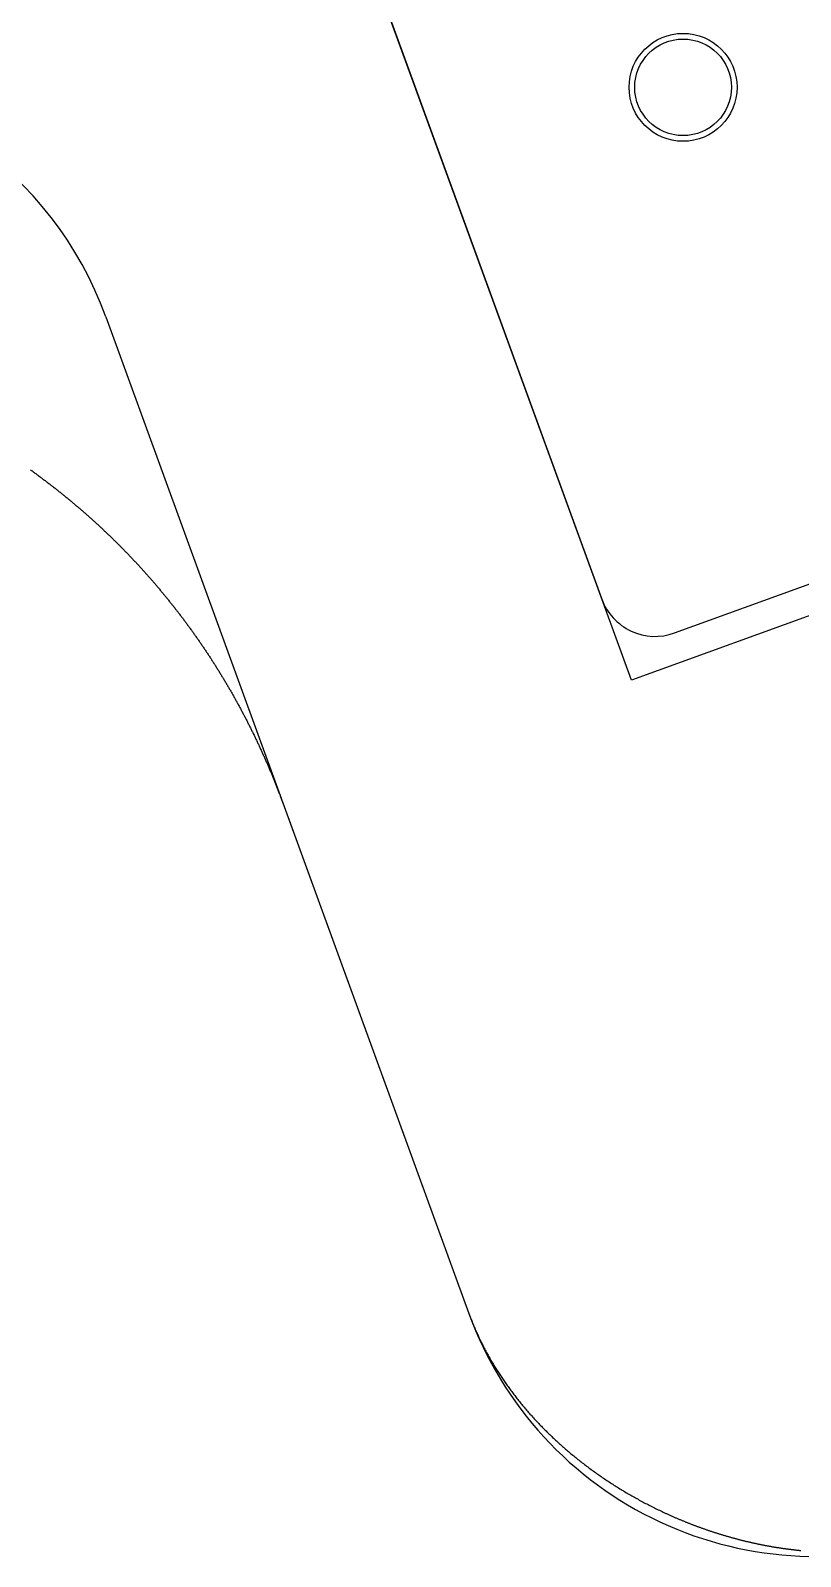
# Model space of a CAD drawing. Extents: x -14 to 315, y -179 to 16.
# Drawn here: x 145.85 to 159.4, y -120.1 to -93.24 of the extents above; entities that cross this region are included whole.
import ezdxf

# ---------------------------------------------------------------- set-up
doc = ezdxf.new("R2010")
doc.units = 0
doc.layers.add('BLACK', color=7, linetype='CONTINUOUS')

msp = doc.modelspace()

# ---------------------------------------------------------------- linework, layer by layer
at = {"layer": 'BLACK', "linetype": 'CONTINUOUS'}
for p, q in [((157.182952, -103.842835), (207.413788, -85.560263)), ((149.681997, -86.157979), (155.901255, -103.245208)), ((156.422111, -104.676271), (149.923729, -86.822111)), ((147.175755, -98.276868), (153.563334, -115.826557)), ((174.276271, -98.177889), (156.422111, -104.676271)), ((145.84997, -100.972113), (145.862902, -100.981404)), ((145.862902, -100.981404), (145.875817, -100.990708)), ((145.875817, -100.990708), (145.888722, -101.00003)), ((145.888722, -101.00003), (145.901609, -101.009363)), ((145.901609, -101.009363), (145.914486, -101.018714)), ((145.914486, -101.018714), (145.927346, -101.028077)), ((145.927346, -101.028077), (145.940196, -101.037458)), ((145.940196, -101.037458), (145.953028, -101.04685)), ((145.953028, -101.04685), (145.96585, -101.05626)), ((145.96585, -101.05626), (145.978655, -101.065682)), ((145.978655, -101.065682), (145.991449, -101.075121)), ((145.991449, -101.075121), (146.004227, -101.084572)), ((146.004227, -101.084572), (146.016993, -101.09404)), ((146.016993, -101.09404), (146.029743, -101.103521)), ((146.029743, -101.103521), (146.042482, -101.113019)), ((146.042482, -101.113019), (146.055203, -101.122529)), ((146.055203, -101.122529), (146.067915, -101.132055)), ((146.067915, -101.132055), (146.080609, -101.141594)), ((146.080609, -101.141594), (146.093292, -101.15115)), ((146.093292, -101.15115), (146.105958, -101.160719)), ((146.105958, -101.160719), (146.118614, -101.170304)), ((146.118614, -101.170304), (146.131252, -101.179901)), ((146.131252, -101.179901), (146.14388, -101.189515)), ((146.14388, -101.189515), (146.15649, -101.199142)), ((146.15649, -101.199142), (146.16909, -101.208785)), ((146.16909, -101.208785), (146.181673, -101.21844)), ((146.181673, -101.21844), (146.194244, -101.228112)), ((146.194244, -101.228112), (146.206799, -101.237797)), ((146.206799, -101.237797), (146.219343, -101.247498)), ((146.219343, -101.247498), (146.23187, -101.257211)), ((146.23187, -101.257211), (146.244385, -101.266941)), ((146.244385, -101.266941), (146.256884, -101.276683)), ((146.256884, -101.276683), (146.269371, -101.286442)), ((146.269371, -101.286442), (146.281842, -101.296213)), ((146.281842, -101.296213), (146.294301, -101.306001)), ((146.294301, -101.306001), (146.306744, -101.315801)), ((146.306744, -101.315801), (146.319175, -101.325617)), ((146.319175, -101.325617), (146.331589, -101.335446)), ((146.331589, -101.335446), (146.343992, -101.345291)), ((146.343992, -101.345291), (146.356379, -101.355149)), ((146.356379, -101.355149), (146.368753, -101.365022)), ((146.368753, -101.365022), (146.381111, -101.374908)), ((146.381111, -101.374908), (146.393458, -101.384811)), ((146.393458, -101.384811), (146.405787, -101.394725)), ((146.405787, -101.394725), (146.418106, -101.404657)), ((146.418106, -101.404657), (146.430407, -101.4146)), ((146.430407, -101.4146), (146.442697, -101.424559)), ((146.442697, -101.424559), (146.45497, -101.434531)), ((146.45497, -101.434531), (146.467231, -101.444519)), ((146.467231, -101.444519), (146.479476, -101.454519)), ((146.479476, -101.454519), (146.491709, -101.464536)), ((146.491709, -101.464536), (146.503925, -101.474565)), ((146.503925, -101.474565), (146.51613, -101.48461)), ((146.51613, -101.48461), (146.528317, -101.494667)), ((146.528317, -101.494667), (146.540493, -101.50474)), ((146.540493, -101.50474), (146.552653, -101.514825)), ((146.552653, -101.514825), (146.5648, -101.524927)), ((146.5648, -101.524927), (146.576931, -101.535041)), ((146.576931, -101.535041), (146.58905, -101.545171)), ((146.58905, -101.545171), (146.601152, -101.555313)), ((146.601152, -101.555313), (146.613243, -101.565471)), ((146.613243, -101.565471), (146.625316, -101.575641)), ((146.625316, -101.575641), (146.637378, -101.585828)), ((146.637378, -101.585828), (146.649423, -101.596026)), ((146.649423, -101.596026), (146.661456, -101.606241)), ((146.661456, -101.606241), (146.673472, -101.616468)), ((146.673472, -101.616468), (146.685477, -101.626711)), ((146.685477, -101.626711), (146.697464, -101.636965)), ((146.697464, -101.636965), (146.70944, -101.647236)), ((146.70944, -101.647236), (146.721398, -101.657519)), ((146.721398, -101.657519), (146.733346, -101.667818)), ((146.733346, -101.667818), (146.745275, -101.678129)), ((146.745275, -101.678129), (146.757194, -101.688456)), ((146.757194, -101.688456), (146.769095, -101.698794)), ((146.769095, -101.698794), (146.780984, -101.709149)), ((146.780984, -101.709149), (146.792856, -101.719516)), ((146.792856, -101.719516), (146.804717, -101.729899)), ((146.804717, -101.729899), (146.81656, -101.740294)), ((146.81656, -101.740294), (146.828392, -101.750705)), ((146.828392, -101.750705), (146.840207, -101.761127)), ((146.840207, -101.761127), (146.852009, -101.771566)), ((146.852009, -101.771566), (146.863795, -101.782016)), ((146.863795, -101.782016), (146.875569, -101.792482)), ((146.875569, -101.792482), (146.887325, -101.80296)), ((146.887325, -101.80296), (146.89907, -101.813455)), ((146.89907, -101.813455), (146.910798, -101.823961)), ((146.910798, -101.823961), (146.922514, -101.834483)), ((146.922514, -101.834483), (146.934212, -101.845016)), ((146.934212, -101.845016), (146.945899, -101.855566)), ((146.945899, -101.855566), (146.957568, -101.866127)), ((146.957568, -101.866127), (146.969226, -101.876705)), ((146.969226, -101.876705), (146.980867, -101.887293)), ((146.980867, -101.887293), (146.992495, -101.897899)), ((146.992495, -101.897899), (147.004106, -101.908515)), ((147.004106, -101.908515), (147.015706, -101.919148)), ((147.015706, -101.919148), (147.027288, -101.929792)), ((147.027288, -101.929792), (147.038858, -101.940452)), ((147.038858, -101.940452), (147.050411, -101.951123)), ((147.050411, -101.951123), (147.061952, -101.961811)), ((147.061952, -101.961811), (147.073476, -101.97251)), ((147.073476, -101.97251), (147.084988, -101.983225)), ((147.084988, -101.983225), (147.096483, -101.993952)), ((147.096483, -101.993952), (147.107965, -102.004694)), ((147.107965, -102.004694), (147.11943, -102.015448)), ((147.11943, -102.015448), (147.130884, -102.026218)), ((147.130884, -102.026218), (147.14232, -102.036999)), ((147.14232, -102.036999), (147.153744, -102.047797)), ((147.153744, -102.047797), (147.16515, -102.058605)), ((147.16515, -102.058605), (147.176545, -102.06943)), ((147.176545, -102.06943), (147.187922, -102.080266)), ((147.187922, -102.080266), (147.199288, -102.091118)), ((147.199288, -102.091118), (147.210635, -102.101981)), ((147.210635, -102.101981), (147.221971, -102.112861)), ((147.221971, -102.112861), (147.23329, -102.123751)), ((147.23329, -102.123751), (147.244596, -102.134657)), ((147.244596, -102.134657), (147.255885, -102.145575)), ((147.255885, -102.145575), (147.267162, -102.156509)), ((147.267162, -102.156509), (147.278422, -102.167454)), ((147.278422, -102.167454), (147.289669, -102.178414)), ((147.289669, -102.178414), (147.3009, -102.189386)), ((147.3009, -102.189386), (147.312118, -102.200374)), ((147.312118, -102.200374), (147.323318, -102.211373)), ((147.323318, -102.211373), (147.334507, -102.222388)), ((147.334507, -102.222388), (147.345678, -102.233415)), ((147.345678, -102.233415), (147.356837, -102.244457)), ((147.356837, -102.244457), (147.367978, -102.25551)), ((147.367978, -102.25551), (147.379107, -102.266579)), ((147.379107, -102.266579), (147.390219, -102.277659)), ((147.390219, -102.277659), (147.401319, -102.288755)), ((147.401319, -102.288755), (147.412401, -102.299862)), ((147.412401, -102.299862), (147.423471, -102.310985)), ((147.423471, -102.310985), (147.434524, -102.322119)), ((147.434524, -102.322119), (147.445564, -102.333269)), ((147.445564, -102.333269), (147.456587, -102.34443)), ((147.456587, -102.34443), (147.467598, -102.355607)), ((147.467598, -102.355607), (147.478591, -102.366795)), ((147.478591, -102.366795), (147.489572, -102.377999)), ((147.489572, -102.377999), (147.500536, -102.389213)), ((147.500536, -102.389213), (147.511487, -102.400444)), ((147.511487, -102.400444), (147.522421, -102.411685)), ((147.522421, -102.411685), (147.533342, -102.422943)), ((147.533342, -102.422943), (147.544246, -102.434211)), ((147.544246, -102.434211), (147.555138, -102.445495)), ((147.555138, -102.445495), (147.566012, -102.45679)), ((147.566012, -102.45679), (147.576874, -102.468101)), ((147.576874, -102.468101), (147.587718, -102.479422)), ((147.587718, -102.479422), (147.59855, -102.49076)), ((147.59855, -102.49076), (147.609364, -102.502108)), ((147.609364, -102.502108), (147.620167, -102.513472)), ((147.620167, -102.513472), (147.630951, -102.524847)), ((147.630951, -102.524847), (147.641723, -102.536238)), ((147.641723, -102.536238), (147.652478, -102.54764)), ((147.652478, -102.54764), (147.66322, -102.559057)), ((147.66322, -102.559057), (147.673945, -102.570486)), ((147.673945, -102.570486), (147.684657, -102.58193)), ((147.684657, -102.58193), (147.695352, -102.593384)), ((147.695352, -102.593384), (147.706035, -102.604855)), ((147.706035, -102.604855), (147.7167, -102.616336)), ((147.7167, -102.616336), (147.727352, -102.627833)), ((147.727352, -102.627833), (147.737987, -102.639341)), ((147.737987, -102.639341), (147.748609, -102.650865)), ((147.748609, -102.650865), (147.759214, -102.662399)), ((147.759214, -102.662399), (147.769806, -102.673949)), ((147.769806, -102.673949), (147.780381, -102.685509)), ((147.780381, -102.685509), (147.790943, -102.697086)), ((147.790943, -102.697086), (147.801488, -102.708673)), ((147.801488, -102.708673), (147.81202, -102.720276)), ((147.81202, -102.720276), (147.822535, -102.731889)), ((147.822535, -102.731889), (147.833037, -102.743519)), ((147.833037, -102.743519), (147.843522, -102.755158)), ((147.843522, -102.755158), (147.853993, -102.766814)), ((147.853993, -102.766814), (147.864448, -102.77848)), ((147.864448, -102.77848), (147.87489, -102.790162)), ((147.87489, -102.790162), (147.885314, -102.801855)), ((147.885314, -102.801855), (147.895725, -102.813563)), ((147.895725, -102.813563), (147.90612, -102.825281)), ((147.90612, -102.825281), (147.916501, -102.837016)), ((147.916501, -102.837016), (147.926865, -102.848761)), ((147.926865, -102.848761), (147.937216, -102.860522)), ((147.937216, -102.860522), (147.94755, -102.872293)), ((147.94755, -102.872293), (147.95787, -102.88408)), ((147.95787, -102.88408), (147.968174, -102.895877)), ((147.968174, -102.895877), (147.978464, -102.90769)), ((147.978464, -102.90769), (147.988738, -102.919514)), ((147.988738, -102.919514), (147.998998, -102.931353)), ((147.998998, -102.931353), (148.009241, -102.943203)), ((148.009241, -102.943203), (148.019471, -102.955068)), ((148.019471, -102.955068), (148.029683, -102.966944)), ((148.029683, -102.966944), (148.039883, -102.978835)), ((148.039883, -102.978835), (148.050065, -102.990737)), ((148.050065, -102.990737), (148.060235, -103.002655)), ((148.060235, -103.002655), (148.070386, -103.014583)), ((148.070386, -103.014583), (148.080525, -103.026526)), ((148.080525, -103.026526), (148.090647, -103.03848)), ((148.090647, -103.03848), (148.100755, -103.05045)), ((148.100755, -103.05045), (148.110846, -103.06243)), ((148.110846, -103.06243), (148.120924, -103.074426)), ((148.120924, -103.074426), (148.130985, -103.086432)), ((148.130985, -103.086432), (148.141033, -103.098453)), ((148.141033, -103.098453), (148.151063, -103.110485)), ((148.151063, -103.110485), (148.16108, -103.122533)), ((148.16108, -103.122533), (148.17108, -103.134591)), ((148.17108, -103.134591), (148.181067, -103.146664)), ((148.181067, -103.146664), (148.191036, -103.158748)), ((148.191036, -103.158748), (148.200992, -103.170848)), ((148.200992, -103.170848), (148.210931, -103.182957)), ((148.210931, -103.182957), (148.220856, -103.195083)), ((148.220856, -103.195083), (148.230765, -103.207218)), ((148.230765, -103.207218), (148.24066, -103.219369)), ((148.24066, -103.219369), (148.250538, -103.231531)), ((148.250538, -103.231531), (148.260402, -103.243708)), ((148.260402, -103.243708), (148.270249, -103.255895)), ((148.270249, -103.255895), (148.280083, -103.268098)), ((148.280083, -103.268098), (148.2899, -103.280311)), ((148.2899, -103.280311), (148.299703, -103.29254)), ((148.299703, -103.29254), (148.309489, -103.304779)), ((148.309489, -103.304779), (148.319261, -103.317033)), ((148.319261, -103.317033), (148.329017, -103.329298)), ((148.329017, -103.329298), (148.338759, -103.341578)), ((148.338759, -103.341578), (148.348483, -103.353868)), ((148.348483, -103.353868), (148.358195, -103.366174)), ((148.358195, -103.366174), (148.367889, -103.37849)), ((148.367889, -103.37849), (148.377569, -103.390822)), ((148.377569, -103.390822), (148.387233, -103.403164)), ((148.387233, -103.403164), (148.396883, -103.415521)), ((148.396883, -103.415521), (148.406515, -103.427889)), ((148.406515, -103.427889), (148.416134, -103.440271)), ((148.416134, -103.440271), (148.425736, -103.452665)), ((148.425736, -103.452665), (148.435325, -103.465073)), ((148.435325, -103.465073), (148.444896, -103.477492)), ((148.444896, -103.477492), (148.454453, -103.489926)), ((148.454453, -103.489926), (148.463994, -103.502371)), ((148.463994, -103.502371), (148.473521, -103.51483)), ((148.473521, -103.51483), (148.48303, -103.527301)), ((148.48303, -103.527301), (148.492526, -103.539786)), ((148.492526, -103.539786), (148.502005, -103.552282)), ((148.502005, -103.552282), (148.51147, -103.564793)), ((148.51147, -103.564793), (148.520918, -103.577314)), ((148.520918, -103.577314), (148.530352, -103.58985)), ((148.530352, -103.58985), (148.539769, -103.602397)), ((148.539769, -103.602397), (148.549173, -103.614959)), ((148.549173, -103.614959), (148.558559, -103.627531)), ((148.558559, -103.627531), (148.567932, -103.640119)), ((148.567932, -103.640119), (148.577287, -103.652717)), ((148.577287, -103.652717), (148.586628, -103.66533)), ((148.586628, -103.66533), (148.595953, -103.677953)), ((148.595953, -103.677953), (148.605263, -103.690591)), ((148.605263, -103.690591), (148.614557, -103.70324)), ((148.614557, -103.70324), (148.623837, -103.715904)), ((148.623837, -103.715904), (148.633099, -103.728578)), ((148.633099, -103.728578), (148.642348, -103.741268)), ((148.642348, -103.741268), (148.651579, -103.753967)), ((148.651579, -103.753967), (148.660797, -103.766682)), ((148.660797, -103.766682), (148.669998, -103.779407)), ((148.669998, -103.779407), (148.679184, -103.792147)), ((148.679184, -103.792147), (148.688354, -103.804898)), ((148.688354, -103.804898), (148.69751, -103.817663)), ((148.69751, -103.817663), (148.706648, -103.830439)), ((148.706648, -103.830439), (148.715773, -103.84323)), ((148.715773, -103.84323), (148.72488, -103.856031)), ((148.72488, -103.856031), (148.733974, -103.868848)), ((148.733974, -103.868848), (148.74305, -103.881674)), ((148.74305, -103.881674), (148.752113, -103.894516)), ((148.752113, -103.894516), (148.761158, -103.907368)), ((148.761158, -103.907368), (148.770189, -103.920235)), ((148.770189, -103.920235), (148.779203, -103.933112)), ((148.779203, -103.933112), (148.788204, -103.946004)), ((148.788204, -103.946004), (148.797187, -103.958907)), ((148.797187, -103.958907), (148.806156, -103.971824)), ((148.806156, -103.971824), (148.815108, -103.984752)), ((148.815108, -103.984752), (148.824045, -103.997695)), ((148.824045, -103.997695), (148.832966, -104.010648)), ((148.832966, -104.010648), (148.841873, -104.023616)), ((148.841873, -104.023616), (148.850762, -104.036595)), ((148.850762, -104.036595), (148.859638, -104.049588)), ((148.859638, -104.049588), (148.868496, -104.062592)), ((148.868496, -104.062592), (148.87734, -104.07561)), ((148.87734, -104.07561), (148.886167, -104.088639)), ((148.886167, -104.088639), (148.894981, -104.101683)), ((148.894981, -104.101683), (148.903776, -104.114737)), ((148.903776, -104.114737), (148.912558, -104.127806)), ((148.912558, -104.127806), (148.921323, -104.140885)), ((148.921323, -104.140885), (148.930073, -104.15398)), ((148.930073, -104.15398), (148.938806, -104.167084)), ((148.938806, -104.167084), (148.947526, -104.180203)), ((148.947526, -104.180203), (148.956227, -104.193333)), ((148.956227, -104.193333), (148.964915, -104.206478)), ((148.964915, -104.206478), (148.973586, -104.219632)), ((148.973586, -104.219632), (148.982242, -104.232802)), ((148.982242, -104.232802), (148.990882, -104.245982)), ((148.990882, -104.245982), (148.999507, -104.259177)), ((148.999507, -104.259177), (149.008115, -104.272382)), ((149.008115, -104.272382), (149.016708, -104.285602)), ((149.016708, -104.285602), (149.025285, -104.298832)), ((149.025285, -104.298832), (149.033847, -104.312077)), ((149.033847, -104.312077), (149.042392, -104.325333)), ((149.042392, -104.325333), (149.050923, -104.338603)), ((149.050923, -104.338603), (149.059437, -104.351883)), ((149.059437, -104.351883), (149.067936, -104.365179)), ((149.067936, -104.365179), (149.076419, -104.378484)), ((149.076419, -104.378484), (149.084887, -104.391805)), ((149.084887, -104.391805), (149.093337, -104.405135)), ((149.093337, -104.405135), (149.101774, -104.418481)), ((149.101774, -104.418481), (149.110193, -104.431837)), ((149.110193, -104.431837), (149.118598, -104.445207)), ((149.118598, -104.445207), (149.126986, -104.458588)), ((149.126986, -104.458588), (149.135359, -104.471983)), ((149.135359, -104.471983), (149.143716, -104.485389)), ((149.143716, -104.485389), (149.152058, -104.49881)), ((149.152058, -104.49881), (149.160382, -104.512241)), ((149.160382, -104.512241), (149.168693, -104.525686)), ((149.168693, -104.525686), (149.176986, -104.539142)), ((149.176986, -104.539142), (149.185265, -104.552613)), ((149.185265, -104.552613), (149.193526, -104.566094)), ((149.193526, -104.566094), (149.201773, -104.57959)), ((149.201773, -104.57959), (149.210003, -104.593096)), ((149.210003, -104.593096), (149.218219, -104.606616)), ((149.218219, -104.606616), (149.226417, -104.620147)), ((149.226417, -104.620147), (149.234601, -104.633693)), ((149.234601, -104.633693), (149.242768, -104.647249)), ((149.242768, -104.647249), (149.25092, -104.660819)), ((149.25092, -104.660819), (149.259055, -104.6744)), ((149.259055, -104.6744), (149.267175, -104.687996)), ((149.267175, -104.687996), (149.275279, -104.701602)), ((149.275279, -104.701602), (149.283368, -104.715223)), ((149.283368, -104.715223), (149.291439, -104.728853)), ((149.291439, -104.728853), (149.299496, -104.742499)), ((149.299496, -104.742499), (149.307536, -104.756155)), ((149.307536, -104.756155), (149.315562, -104.769825)), ((149.315562, -104.769825), (149.32357, -104.783506)), ((149.32357, -104.783506), (149.331563, -104.797202)), ((149.331563, -104.797202), (149.33954, -104.810907)), ((149.33954, -104.810907), (149.347502, -104.824628)), ((149.347502, -104.824628), (149.355446, -104.838358)), ((149.355446, -104.838358), (149.363376, -104.852104)), ((149.363376, -104.852104), (149.371289, -104.865859)), ((149.371289, -104.865859), (149.379187, -104.87963)), ((149.379187, -104.87963), (149.387068, -104.89341)), ((149.387068, -104.89341), (149.394934, -104.907205)), ((149.394934, -104.907205), (149.402783, -104.921011)), ((149.402783, -104.921011), (149.410618, -104.934831)), ((149.410618, -104.934831), (149.418435, -104.948661)), ((149.418435, -104.948661), (149.426238, -104.962506)), ((149.426238, -104.962506), (149.434023, -104.976361)), ((149.434023, -104.976361), (149.441794, -104.990231)), ((149.441794, -104.990231), (149.449547, -105.004111)), ((149.449547, -105.004111), (149.457286, -105.018006)), ((149.457286, -105.018006), (149.465007, -105.031911)), ((149.465007, -105.031911), (149.472714, -105.045831)), ((149.472714, -105.045831), (149.480404, -105.059761)), ((149.480404, -105.059761), (149.488079, -105.073705)), ((149.488079, -105.073705), (149.495736, -105.08766)), ((149.495736, -105.08766), (149.503379, -105.10163)), ((149.503379, -105.10163), (149.511005, -105.115609)), ((149.511005, -105.115609), (149.518615, -105.129604)), ((149.518615, -105.129604), (149.526209, -105.143608)), ((149.526209, -105.143608), (149.533788, -105.157627)), ((149.533788, -105.157627), (149.541349, -105.171657)), ((149.541349, -105.171657), (149.548896, -105.185701)), ((149.548896, -105.185701), (149.556425, -105.199755)), ((149.556425, -105.199755), (149.56394, -105.213824)), ((149.56394, -105.213824), (149.571437, -105.227903)), ((149.571437, -105.227903), (149.57892, -105.241997)), ((149.57892, -105.241997), (149.586385, -105.256101)), ((149.586385, -105.256101), (149.593836, -105.27022)), ((149.593836, -105.27022), (149.601269, -105.284348)), ((149.601269, -105.284348), (149.608687, -105.298492)), ((149.608687, -105.298492), (149.616088, -105.312646)), ((149.616088, -105.312646), (149.623474, -105.326814)), ((149.623474, -105.326814), (149.630843, -105.340992)), ((149.630843, -105.340992), (149.638197, -105.355186)), ((149.638197, -105.355186), (149.645533, -105.369389)), ((149.645533, -105.369389), (149.652855, -105.383607)), ((149.652855, -105.383607), (149.66016, -105.397835)), ((149.66016, -105.397835), (149.667449, -105.412078)), ((149.667449, -105.412078), (149.674721, -105.426331)), ((149.674721, -105.426331), (149.681979, -105.440599)), ((149.681979, -105.440599), (149.689218, -105.454877)), ((149.689218, -105.454877), (149.696443, -105.469169)), ((149.696443, -105.469169), (149.703651, -105.483472)), ((149.703651, -105.483472), (149.710844, -105.497789)), ((149.710844, -105.497789), (149.718019, -105.512117)), ((149.718019, -105.512117), (149.725179, -105.526459)), ((149.725179, -105.526459), (149.732323, -105.540811)), ((149.732323, -105.540811), (149.73945, -105.555178)), ((149.73945, -105.555178), (149.746561, -105.569555)), ((149.746561, -105.569555), (149.753657, -105.583947)), ((149.753657, -105.583947), (149.760735, -105.598349)), ((149.760735, -105.598349), (149.767798, -105.612766)), ((149.767798, -105.612766), (149.774844, -105.627193)), ((149.774844, -105.627193), (149.781875, -105.641634)), ((149.781875, -105.641634), (149.788889, -105.656086)), ((149.788889, -105.656086), (149.795887, -105.670552)), ((149.795887, -105.670552), (149.802868, -105.685028)), ((149.802868, -105.685028), (149.809834, -105.699519)), ((149.809834, -105.699519), (149.816783, -105.714021)), ((149.816783, -105.714021), (149.823716, -105.728537)), ((149.823716, -105.728537), (149.830632, -105.743063)), ((149.830632, -105.743063), (149.837533, -105.757604)), ((149.837533, -105.757604), (149.844417, -105.772155)), ((149.844417, -105.772155), (149.851285, -105.78672)), ((149.851285, -105.78672), (149.858137, -105.801296)), ((149.858137, -105.801296), (149.864972, -105.815886)), ((149.864972, -105.815886), (149.871791, -105.830487)), ((149.871791, -105.830487), (149.878594, -105.845102)), ((149.878594, -105.845102), (149.88538, -105.859727)), ((149.88538, -105.859727), (149.892151, -105.874367)), ((149.892151, -105.874367), (149.898905, -105.889018)), ((149.898905, -105.889018), (149.905643, -105.903682)), ((149.905643, -105.903682), (149.912363, -105.918358)), ((149.912363, -105.918358), (149.919069, -105.933047)), ((149.919069, -105.933047), (149.925757, -105.947747)), ((149.925757, -105.947747), (149.93243, -105.962462)), ((149.93243, -105.962462), (149.939085, -105.977186)), ((149.939085, -105.977186), (149.945725, -105.991926)), ((149.945725, -105.991926), (149.952348, -106.006675)), ((149.952348, -106.006675), (149.958955, -106.021439)), ((149.958955, -106.021439), (149.965546, -106.036214)), ((149.965546, -106.036214), (149.97212, -106.051003)), ((149.97212, -106.051003), (149.978678, -106.065802)), ((149.978678, -106.065802), (149.985219, -106.080616)), ((149.985219, -106.080616), (149.991744, -106.09544)), ((149.991744, -106.09544), (149.998253, -106.110278)), ((149.998253, -106.110278), (150.004745, -106.125127)), ((150.004745, -106.125127), (150.011221, -106.139991)), ((150.011221, -106.139991), (150.01768, -106.154864)), ((150.01768, -106.154864), (150.024123, -106.169753)), ((150.024123, -106.169753), (150.03055, -106.184651)), ((150.03055, -106.184651), (150.03696, -106.199564)), ((150.03696, -106.199564), (150.043353, -106.214488)), ((150.043353, -106.214488), (150.049731, -106.229426)), ((150.049731, -106.229426), (150.056091, -106.244374)), ((150.056091, -106.244374), (150.062436, -106.259337)), ((150.062436, -106.259337), (150.068764, -106.27431)), ((150.068764, -106.27431), (150.075075, -106.289298)), ((150.075075, -106.289298), (150.08137, -106.304296)), ((150.08137, -106.304296), (150.087649, -106.319308)), ((150.087649, -106.319308), (150.09391, -106.334331)), ((150.09391, -106.334331), (150.100156, -106.349368)), ((150.100156, -106.349368), (150.106385, -106.364416)), ((150.106385, -106.364416), (150.112597, -106.379478)), ((150.112597, -106.379478), (150.118793, -106.394551)), ((150.118793, -106.394551), (150.124973, -106.409638)), ((150.124973, -106.409638), (150.131135, -106.424735)), ((150.131135, -106.424735), (150.137282, -106.439847)), ((150.137282, -106.439847), (150.143411, -106.45497)), ((150.143411, -106.45497), (150.149525, -106.470106)), ((150.149525, -106.470106), (150.155621, -106.485254)), ((150.155621, -106.485254), (150.161702, -106.500415)), ((150.161702, -106.500415), (150.167765, -106.515588)), ((150.167765, -106.515588), (150.173812, -106.530774)), ((150.173812, -106.530774), (150.179842, -106.545971)), ((150.179842, -106.545971), (150.185857, -106.561182)), ((150.185857, -106.561182), (150.191854, -106.576404)), ((150.191854, -106.576404), (150.197835, -106.591641)), ((150.197835, -106.591641), (150.203798, -106.606888)), ((150.203798, -106.606888), (150.209746, -106.622149)), ((150.209746, -106.622149), (150.215676, -106.637421)), ((150.215676, -106.637421), (150.221591, -106.652707)), ((150.221591, -106.652707), (150.227488, -106.668003)), ((150.227488, -106.668003), (150.233369, -106.683314)), ((150.233369, -106.683314), (150.239233, -106.698636)), ((150.239233, -106.698636), (150.245081, -106.713972)), ((150.245081, -106.713972), (150.250912, -106.729318)), ((150.250912, -106.729318), (150.256726, -106.744679)), ((150.256726, -106.744679), (150.262524, -106.760051)), ((150.262524, -106.760051), (150.268305, -106.775436)), ((150.268305, -106.775436), (150.274069, -106.790833)), ((150.274069, -106.790833), (150.279817, -106.806243)), ((150.279817, -106.806243), (150.285547, -106.821665)), ((150.285547, -106.821665), (150.291261, -106.8371)), ((150.291261, -106.8371), (150.296959, -106.852547)), ((150.296959, -106.852547), (150.302639, -106.868007)), ((150.302639, -106.868007), (150.308303, -106.883479)), ((150.308303, -106.883479), (150.313951, -106.898964)), ((150.313951, -106.898964), (150.31411, -106.899402)), ((150.31411, -106.899402), (153.563301, -115.826481)), ((153.563301, -115.826481), (153.570093, -115.845025)), ((153.570093, -115.845025), (153.576967, -115.86356)), ((153.576967, -115.86356), (153.583923, -115.882086)), ((153.583923, -115.882086), (153.590961, -115.900603)), ((153.590961, -115.900603), (153.598081, -115.919112)), ((153.598081, -115.919112), (153.605283, -115.937611)), ((153.605283, -115.937611), (153.612567, -115.956101)), ((153.612567, -115.956101), (153.619934, -115.974582)), ((153.619934, -115.974582), (153.627383, -115.993053)), ((153.627383, -115.993053), (153.634914, -116.011514)), ((153.634914, -116.011514), (153.642528, -116.029966)), ((153.642528, -116.029966), (153.650224, -116.048408)), ((153.650224, -116.048408), (153.658003, -116.06684)), ((153.658003, -116.06684), (153.665864, -116.085262)), ((153.665864, -116.085262), (153.673808, -116.103674)), ((153.673808, -116.103674), (153.681834, -116.122075)), ((153.681834, -116.122075), (153.689943, -116.140466)), ((153.689943, -116.140466), (153.698135, -116.158846)), ((153.698135, -116.158846), (153.70641, -116.177215)), ((153.70641, -116.177215), (153.714767, -116.195574)), ((153.714767, -116.195574), (153.723207, -116.213921)), ((153.723207, -116.213921), (153.73173, -116.232257)), ((153.73173, -116.232257), (153.740336, -116.250582)), ((153.740336, -116.250582), (153.749025, -116.268896)), ((153.749025, -116.268896), (153.757797, -116.287197)), ((153.757797, -116.287197), (153.766651, -116.305487)), ((153.766651, -116.305487), (153.775589, -116.323765)), ((153.775589, -116.323765), (153.78461, -116.342031)), ((153.78461, -116.342031), (153.793714, -116.360285)), ((153.793714, -116.360285), (153.802901, -116.378526)), ((153.802901, -116.378526), (153.812172, -116.396754)), ((153.812172, -116.396754), (153.821525, -116.41497)), ((153.821525, -116.41497), (153.830962, -116.433173)), ((153.830962, -116.433173), (153.840482, -116.451362)), ((153.840482, -116.451362), (153.850086, -116.469538)), ((153.850086, -116.469538), (153.859773, -116.487701)), ((153.859773, -116.487701), (153.869543, -116.50585)), ((153.869543, -116.50585), (153.879396, -116.523986)), ((153.879396, -116.523986), (153.889333, -116.542107)), ((153.889333, -116.542107), (153.899353, -116.560214)), ((153.899353, -116.560214), (153.909457, -116.578307)), ((153.909457, -116.578307), (153.919644, -116.596385)), ((153.919644, -116.596385), (153.929915, -116.614449)), ((153.929915, -116.614449), (153.940269, -116.632497)), ((153.940269, -116.632497), (153.950706, -116.65053)), ((153.950706, -116.65053), (153.961227, -116.668548)), ((153.961227, -116.668548), (153.971832, -116.68655)), ((153.971832, -116.68655), (153.98252, -116.704537)), ((153.98252, -116.704537), (153.993291, -116.722507)), ((153.993291, -116.722507), (154.004146, -116.740462)), ((154.004146, -116.740462), (154.015085, -116.758399)), ((154.015085, -116.758399), (154.026107, -116.776321)), ((154.026107, -116.776321), (154.037213, -116.794225)), ((154.037213, -116.794225), (154.048402, -116.812113)), ((154.048402, -116.812113), (154.059675, -116.829983)), ((154.059675, -116.829983), (154.071031, -116.847835)), ((154.071031, -116.847835), (154.082471, -116.86567)), ((154.082471, -116.86567), (154.093994, -116.883487)), ((154.093994, -116.883487), (154.105601, -116.901286)), ((154.105601, -116.901286), (154.117291, -116.919066)), ((154.117291, -116.919066), (154.129065, -116.936828)), ((154.129065, -116.936828), (154.140922, -116.954571)), ((154.140922, -116.954571), (154.152862, -116.972294)), ((154.152862, -116.972294), (154.164886, -116.989999)), ((154.164886, -116.989999), (154.176994, -117.007683)), ((154.176994, -117.007683), (154.189184, -117.025348)), ((154.189184, -117.025348), (154.201458, -117.042993)), ((154.201458, -117.042993), (154.213815, -117.060617)), ((154.213815, -117.060617), (154.226255, -117.078221)), ((154.226255, -117.078221), (154.238779, -117.095804)), ((154.238779, -117.095804), (154.251385, -117.113366)), ((154.251385, -117.113366), (154.264075, -117.130906)), ((154.264075, -117.130906), (154.276848, -117.148425)), ((154.276848, -117.148425), (154.289703, -117.165922)), ((154.289703, -117.165922), (154.302642, -117.183396)), ((154.302642, -117.183396), (154.315664, -117.200849)), ((154.315664, -117.200849), (154.328768, -117.218278)), ((154.328768, -117.218278), (154.341955, -117.235685)), ((154.341955, -117.235685), (154.355225, -117.253068)), ((154.355225, -117.253068), (154.368578, -117.270428)), ((154.368578, -117.270428), (154.382013, -117.287763)), ((154.382013, -117.287763), (154.39553, -117.305075)), ((154.39553, -117.305075), (154.40913, -117.322363)), ((154.40913, -117.322363), (154.422813, -117.339625)), ((154.422813, -117.339625), (154.436577, -117.356863)), ((154.436577, -117.356863), (154.450424, -117.374075)), ((154.450424, -117.374075), (154.464353, -117.391262)), ((154.464353, -117.391262), (154.478364, -117.408423)), ((154.478364, -117.408423), (154.492457, -117.425558)), ((154.492457, -117.425558), (154.506631, -117.442667)), ((154.506631, -117.442667), (154.520887, -117.459748)), ((154.520887, -117.459748), (154.535225, -117.476803)), ((154.535225, -117.476803), (154.549645, -117.49383)), ((154.549645, -117.49383), (154.564145, -117.51083)), ((154.564145, -117.51083), (154.578727, -117.527802)), ((154.578727, -117.527802), (154.59339, -117.544745)), ((154.59339, -117.544745), (154.608135, -117.56166)), ((154.608135, -117.56166), (154.62296, -117.578546)), ((154.62296, -117.578546), (154.637865, -117.595403)), ((154.637865, -117.595403), (154.652852, -117.61223)), ((154.652852, -117.61223), (154.667919, -117.629027)), ((154.667919, -117.629027), (154.683066, -117.645794)), ((154.683066, -117.645794), (154.698293, -117.662531)), ((154.698293, -117.662531), (154.713601, -117.679236)), ((154.713601, -117.679236), (154.728989, -117.695911)), ((154.728989, -117.695911), (154.744456, -117.712554)), ((154.744456, -117.712554), (154.760003, -117.729165)), ((154.760003, -117.729165), (154.775629, -117.745744)), ((154.775629, -117.745744), (154.791334, -117.762291)), ((154.791334, -117.762291), (154.807119, -117.778804)), ((154.807119, -117.778804), (154.822983, -117.795285)), ((154.822983, -117.795285), (154.838925, -117.811732)), ((154.838925, -117.811732), (154.854946, -117.828145)), ((154.854946, -117.828145), (154.871045, -117.844524)), ((154.871045, -117.844524), (154.887223, -117.860869)), ((154.887223, -117.860869), (154.903478, -117.877178)), ((154.903478, -117.877178), (154.919811, -117.893452)), ((154.919811, -117.893452), (154.936222, -117.909691)), ((154.936222, -117.909691), (154.952711, -117.925894)), ((154.952711, -117.925894), (154.969276, -117.94206)), ((154.969276, -117.94206), (154.985918, -117.95819)), ((154.985918, -117.95819), (155.002638, -117.974283)), ((155.002638, -117.974283), (155.019433, -117.990339)), ((155.019433, -117.990339), (155.036305, -118.006356)), ((155.036305, -118.006356), (155.053253, -118.022336)), ((155.053253, -118.022336), (155.070277, -118.038277)), ((155.070277, -118.038277), (155.087377, -118.05418)), ((155.087377, -118.05418), (155.104551, -118.070043)), ((155.104551, -118.070043), (155.121801, -118.085867)), ((155.121801, -118.085867), (155.139126, -118.101651)), ((155.139126, -118.101651), (155.156525, -118.117395)), ((155.156525, -118.117395), (155.173999, -118.133098)), ((155.173999, -118.133098), (155.191547, -118.14876)), ((155.191547, -118.14876), (155.209168, -118.16438)), ((155.209168, -118.16438), (155.226863, -118.179959)), ((155.226863, -118.179959), (155.244631, -118.195496)), ((155.244631, -118.195496), (155.262473, -118.210991)), ((155.262473, -118.210991), (155.280386, -118.226443)), ((155.280386, -118.226443), (155.298373, -118.241851)), ((155.298373, -118.241851), (155.316431, -118.257216)), ((155.316431, -118.257216), (155.334561, -118.272537)), ((155.334561, -118.272537), (155.352763, -118.287813)), ((155.352763, -118.287813), (155.371035, -118.303045)), ((155.371035, -118.303045), (155.389379, -118.318232)), ((155.389379, -118.318232), (155.407793, -118.333374)), ((155.407793, -118.333374), (155.426277, -118.348469)), ((155.426277, -118.348469), (155.444831, -118.363518)), ((155.444831, -118.363518), (155.463455, -118.378521)), ((155.463455, -118.378521), (155.482148, -118.393477)), ((155.482148, -118.393477), (155.50091, -118.408386)), ((155.50091, -118.408386), (155.51974, -118.423246)), ((155.51974, -118.423246), (155.538639, -118.438059)), ((155.538639, -118.438059), (155.557605, -118.452823)), ((155.557605, -118.452823), (155.576639, -118.467539)), ((155.576639, -118.467539), (155.59574, -118.482205)), ((155.59574, -118.482205), (155.614907, -118.496821)), ((155.614907, -118.496821), (155.634141, -118.511388)), ((155.634141, -118.511388), (155.653441, -118.525904)), ((155.653441, -118.525904), (155.672807, -118.54037)), ((155.672807, -118.54037), (155.692238, -118.554784)), ((155.692238, -118.554784), (155.711733, -118.569147)), ((155.711733, -118.569147), (155.731294, -118.583458)), ((155.731294, -118.583458), (155.750918, -118.597717)), ((155.750918, -118.597717), (155.770606, -118.611923)), ((155.770606, -118.611923), (155.790357, -118.626076)), ((155.790357, -118.626076), (155.810171, -118.640176)), ((155.810171, -118.640176), (155.830047, -118.654222)), ((155.830047, -118.654222), (155.849985, -118.668214)), ((155.849985, -118.668214), (155.869985, -118.682151)), ((155.869985, -118.682151), (155.890047, -118.696034)), ((155.890047, -118.696034), (155.910168, -118.709861)), ((155.910168, -118.709861), (155.930351, -118.723633)), ((155.930351, -118.723633), (155.950593, -118.737348)), ((155.950593, -118.737348), (155.970894, -118.751008)), ((155.970894, -118.751008), (155.991254, -118.76461)), ((155.991254, -118.76461), (156.011673, -118.778156)), ((156.011673, -118.778156), (156.03215, -118.791644)), ((156.03215, -118.791644), (156.052685, -118.805074)), ((156.052685, -118.805074), (156.073277, -118.818446)), ((156.073277, -118.818446), (156.093925, -118.831759)), ((156.093925, -118.831759), (156.11463, -118.845014)), ((156.11463, -118.845014), (156.135391, -118.858209)), ((156.135391, -118.858209), (156.156206, -118.871345)), ((156.156206, -118.871345), (156.177077, -118.88442)), ((156.177077, -118.88442), (156.198002, -118.897435)), ((156.198002, -118.897435), (156.21898, -118.91039)), ((156.21898, -118.91039), (156.240012, -118.923283)), ((156.240012, -118.923283), (156.261097, -118.936115)), ((156.261097, -118.936115), (156.282235, -118.948885)), ((156.282235, -118.948885), (156.303424, -118.961593)), ((156.303424, -118.961593), (156.324664, -118.974239)), ((156.324664, -118.974239), (156.345955, -118.986822)), ((156.345955, -118.986822), (156.367297, -118.999341)), ((156.367297, -118.999341), (156.388688, -119.011797)), ((156.388688, -119.011797), (156.410129, -119.024189)), ((156.410129, -119.024189), (156.431618, -119.036517)), ((156.431618, -119.036517), (156.453156, -119.048781)), ((156.453156, -119.048781), (156.474742, -119.060979)), ((156.474742, -119.060979), (156.496374, -119.073113)), ((156.496374, -119.073113), (156.518054, -119.085181)), ((156.518054, -119.085181), (156.539779, -119.097183)), ((156.539779, -119.097183), (156.56155, -119.109118)), ((156.56155, -119.109118), (156.583366, -119.120987)), ((156.583366, -119.120987), (156.605227, -119.13279)), ((156.605227, -119.13279), (156.627132, -119.144525)), ((156.627132, -119.144525), (156.64908, -119.156193)), ((156.64908, -119.156193), (156.67107, -119.167793)), ((156.67107, -119.167793), (156.693104, -119.179324)), ((156.693104, -119.179324), (156.715179, -119.190788)), ((156.715179, -119.190788), (156.737295, -119.202182)), ((156.737295, -119.202182), (156.759452, -119.213508)), ((156.759452, -119.213508), (156.781649, -119.224764)), ((156.781649, -119.224764), (156.803885, -119.235951)), ((156.803885, -119.235951), (156.826161, -119.247067)), ((156.826161, -119.247067), (156.848475, -119.258114)), ((156.848475, -119.258114), (156.870826, -119.26909)), ((156.870826, -119.26909), (156.893215, -119.279995)), ((156.893215, -119.279995), (156.915641, -119.290828)), ((156.915641, -119.290828), (156.938103, -119.301591)), ((156.938103, -119.301591), (156.9606, -119.312282)), ((156.9606, -119.312282), (156.983132, -119.322901)), ((156.983132, -119.322901), (157.005699, -119.333447)), ((157.005699, -119.333447), (157.016995, -119.338693)), ((157.016995, -119.338693), (157.028299, -119.343921)), ((157.028299, -119.343921), (157.039612, -119.349131)), ((157.039612, -119.349131), (157.050933, -119.354323)), ((157.050933, -119.354323), (157.062262, -119.359496)), ((157.062262, -119.359496), (157.073599, -119.364651)), ((157.073599, -119.364651), (157.084944, -119.369787)), ((157.084944, -119.369787), (157.096297, -119.374906)), ((157.096297, -119.374906), (157.107658, -119.380006)), ((157.107658, -119.380006), (157.119027, -119.385087)), ((157.119027, -119.385087), (157.130403, -119.39015)), ((157.130403, -119.39015), (157.141787, -119.395195)), ((157.141787, -119.395195), (157.153179, -119.400221)), ((157.153179, -119.400221), (157.164578, -119.405228)), ((157.164578, -119.405228), (157.175985, -119.410217)), ((157.175985, -119.410217), (157.187399, -119.415187)), ((157.187399, -119.415187), (157.19882, -119.420139)), ((157.19882, -119.420139), (157.210248, -119.425072)), ((157.210248, -119.425072), (157.221684, -119.429986)), ((157.221684, -119.429986), (157.233126, -119.434881)), ((157.233126, -119.434881), (157.244576, -119.439758)), ((157.244576, -119.439758), (157.256032, -119.444616)), ((157.256032, -119.444616), (157.267495, -119.449455)), ((157.267495, -119.449455), (157.278966, -119.454275)), ((157.278966, -119.454275), (157.290442, -119.459076)), ((157.290442, -119.459076), (157.301926, -119.463859)), ((157.301926, -119.463859), (157.313415, -119.468622)), ((157.313415, -119.468622), (157.324912, -119.473367)), ((157.324912, -119.473367), (157.336414, -119.478092)), ((157.336414, -119.478092), (157.347924, -119.482799)), ((157.347924, -119.482799), (157.359439, -119.487486)), ((157.359439, -119.487486), (157.37096, -119.492155)), ((157.37096, -119.492155), (157.382488, -119.496804)), ((157.382488, -119.496804), (157.394022, -119.501434)), ((157.394022, -119.501434), (157.40556, -119.506044)), ((157.40556, -119.506044), (157.417106, -119.510636)), ((157.417106, -119.510636), (157.428657, -119.515209)), ((157.428657, -119.515209), (157.440214, -119.519762)), ((157.440214, -119.519762), (157.451776, -119.524296)), ((157.451776, -119.524296), (157.463345, -119.52881)), ((157.463345, -119.52881), (157.474918, -119.533306)), ((157.474918, -119.533306), (157.486497, -119.537782)), ((157.486497, -119.537782), (157.498081, -119.542238)), ((157.498081, -119.542238), (157.509671, -119.546675)), ((157.509671, -119.546675), (157.521265, -119.551093)), ((157.521265, -119.551093), (157.532866, -119.555491)), ((157.532866, -119.555491), (157.54447, -119.55987)), ((157.54447, -119.55987), (157.55608, -119.564229)), ((157.55608, -119.564229), (157.567694, -119.568569)), ((157.567694, -119.568569), (157.579315, -119.572889)), ((157.579315, -119.572889), (157.590938, -119.57719)), ((157.590938, -119.57719), (157.602568, -119.581471)), ((157.602568, -119.581471), (157.614201, -119.585732)), ((157.614201, -119.585732), (157.62584, -119.589974)), ((157.62584, -119.589974), (157.637481, -119.594196)), ((157.637481, -119.594196), (157.649129, -119.598399)), ((157.649129, -119.598399), (157.66078, -119.602581)), ((157.66078, -119.602581), (157.672436, -119.606744)), ((157.672436, -119.606744), (157.684095, -119.610887)), ((157.684095, -119.610887), (157.695759, -119.615011)), ((157.695759, -119.615011), (157.707426, -119.619114)), ((157.707426, -119.619114), (157.719098, -119.623198)), ((157.719098, -119.623198), (157.730773, -119.627262)), ((157.730773, -119.627262), (157.742453, -119.631306)), ((157.742453, -119.631306), (157.754135, -119.63533)), ((157.754135, -119.63533), (157.765823, -119.639334)), ((157.765823, -119.639334), (157.777512, -119.643318)), ((157.777512, -119.643318), (157.789206, -119.647283)), ((157.789206, -119.647283), (157.800902, -119.651227)), ((157.800902, -119.651227), (157.812604, -119.655152)), ((157.812604, -119.655152), (157.824306, -119.659056)), ((157.824306, -119.659056), (157.836014, -119.662941)), ((157.836014, -119.662941), (157.847723, -119.666805)), ((157.847723, -119.666805), (157.859437, -119.67065)), ((157.859437, -119.67065), (157.871152, -119.674473)), ((157.871152, -119.674473), (157.882872, -119.678278)), ((157.882872, -119.678278), (157.894593, -119.682062)), ((157.894593, -119.682062), (157.906318, -119.685826)), ((157.906318, -119.685826), (157.918044, -119.689569)), ((157.918044, -119.689569), (157.929775, -119.693293)), ((157.929775, -119.693293), (157.941506, -119.696996)), ((157.941506, -119.696996), (157.953242, -119.70068)), ((157.953242, -119.70068), (157.964978, -119.704342)), ((157.964978, -119.704342), (157.976718, -119.707985)), ((157.976718, -119.707985), (157.988458, -119.711607)), ((157.988458, -119.711607), (158.000203, -119.71521)), ((158.000203, -119.71521), (158.011948, -119.718791)), ((158.011948, -119.718791), (158.023697, -119.722353)), ((158.023697, -119.722353), (158.035446, -119.725894)), ((158.035446, -119.725894), (158.047199, -119.729416)), ((158.047199, -119.729416), (158.058951, -119.732916)), ((158.058951, -119.732916), (158.070708, -119.736397)), ((158.070708, -119.736397), (158.082463, -119.739856)), ((158.082463, -119.739856), (158.094223, -119.743296)), ((158.094223, -119.743296), (158.105982, -119.746715)), ((158.105982, -119.746715), (158.117744, -119.750114)), ((158.117744, -119.750114), (158.129506, -119.753492)), ((158.129506, -119.753492), (158.141271, -119.75685)), ((158.141271, -119.75685), (158.153035, -119.760187)), ((158.153035, -119.760187), (158.164803, -119.763504)), ((158.164803, -119.763504), (158.176569, -119.7668)), ((158.176569, -119.7668), (158.18834, -119.770076)), ((158.18834, -119.770076), (158.200108, -119.773331)), ((158.200108, -119.773331), (158.21188, -119.776567)), ((158.21188, -119.776567), (158.223649, -119.779781)), ((158.223649, -119.779781), (158.235423, -119.782975)), ((158.235423, -119.782975), (158.247194, -119.786148)), ((158.247194, -119.786148), (158.258969, -119.789301)), ((158.258969, -119.789301), (158.270741, -119.792433)), ((158.270741, -119.792433), (158.282517, -119.795545)), ((158.282517, -119.795545), (158.29429, -119.798635)), ((158.29429, -119.798635), (158.306066, -119.801706)), ((158.306066, -119.801706), (158.31784, -119.804755)), ((158.31784, -119.804755), (158.329617, -119.807785)), ((158.329617, -119.807785), (158.341391, -119.810793)), ((158.341391, -119.810793), (158.353168, -119.813781)), ((158.353168, -119.813781), (158.364942, -119.816748)), ((158.364942, -119.816748), (158.376719, -119.819695)), ((158.376719, -119.819695), (158.388492, -119.822621)), ((158.388492, -119.822621), (158.400269, -119.825526)), ((158.400269, -119.825526), (158.412042, -119.828411)), ((158.412042, -119.828411), (158.423818, -119.831275)), ((158.423818, -119.831275), (158.43559, -119.834118)), ((158.43559, -119.834118), (158.447365, -119.836941)), ((158.447365, -119.836941), (158.459136, -119.839742)), ((158.459136, -119.839742), (158.47091, -119.842523)), ((158.47091, -119.842523), (158.48268, -119.845283)), ((158.48268, -119.845283), (158.494452, -119.848023)), ((158.494452, -119.848023), (158.50622, -119.850742)), ((158.50622, -119.850742), (158.517991, -119.85344)), ((158.517991, -119.85344), (158.529757, -119.856117)), ((158.529757, -119.856117), (158.541526, -119.858774)), ((158.541526, -119.858774), (158.55329, -119.861409)), ((158.55329, -119.861409), (158.565056, -119.864025)), ((158.565056, -119.864025), (158.576818, -119.866619)), ((158.576818, -119.866619), (158.588581, -119.869193)), ((158.588581, -119.869193), (158.60034, -119.871745)), ((158.60034, -119.871745), (158.612101, -119.874277)), ((158.612101, -119.874277), (158.623857, -119.876788)), ((158.623857, -119.876788), (158.635615, -119.879279)), ((158.635615, -119.879279), (158.647368, -119.881748)), ((158.647368, -119.881748), (158.659123, -119.884197)), ((158.659123, -119.884197), (158.670872, -119.886625)), ((158.670872, -119.886625), (158.682623, -119.889032)), ((158.682623, -119.889032), (158.694368, -119.891418)), ((158.694368, -119.891418), (158.706115, -119.893784)), ((158.706115, -119.893784), (158.717857, -119.896128)), ((158.717857, -119.896128), (158.7296, -119.898453)), ((158.7296, -119.898453), (158.741337, -119.900755)), ((158.741337, -119.900755), (158.753076, -119.903038)), ((158.753076, -119.903038), (158.764809, -119.905299)), ((158.764809, -119.905299), (158.776543, -119.90754)), ((158.776543, -119.90754), (158.788271, -119.909759)), ((158.788271, -119.909759), (158.8, -119.911958)), ((158.8, -119.911958), (158.811723, -119.914136)), ((158.811723, -119.914136), (158.823447, -119.916294)), ((158.823447, -119.916294), (158.835165, -119.91843)), ((158.835165, -119.91843), (158.846884, -119.920546)), ((158.846884, -119.920546), (158.858596, -119.92264)), ((158.858596, -119.92264), (158.870309, -119.924714)), ((158.870309, -119.924714), (158.882015, -119.926767)), ((158.882015, -119.926767), (158.893723, -119.9288)), ((158.893723, -119.9288), (158.905423, -119.930811)), ((158.905423, -119.930811), (158.917125, -119.932802)), ((158.917125, -119.932802), (158.928819, -119.934771)), ((158.928819, -119.934771), (158.940514, -119.93672)), ((158.940514, -119.93672), (158.952202, -119.938648)), ((158.952202, -119.938648), (158.96389, -119.940556)), ((158.96389, -119.940556), (158.975571, -119.942442)), ((158.975571, -119.942442), (158.987253, -119.944308)), ((158.987253, -119.944308), (158.998927, -119.946152)), ((158.998927, -119.946152), (159.010602, -119.947976)), ((159.010602, -119.947976), (159.022268, -119.949779)), ((159.022268, -119.949779), (159.033936, -119.951562)), ((159.033936, -119.951562), (159.045595, -119.953323)), ((159.045595, -119.953323), (159.057255, -119.955064)), ((159.057255, -119.955064), (159.068907, -119.956784)), ((159.068907, -119.956784), (159.080559, -119.958483)), ((159.080559, -119.958483), (159.092203, -119.960161)), ((159.092203, -119.960161), (159.103847, -119.961819)), ((159.103847, -119.961819), (159.115482, -119.963455)), ((159.115482, -119.963455), (159.127119, -119.965072)), ((159.127119, -119.965072), (159.138746, -119.966666)), ((159.138746, -119.966666), (159.150374, -119.968241)), ((159.150374, -119.968241), (159.161992, -119.969794)), ((159.161992, -119.969794), (159.173611, -119.971327)), ((159.173611, -119.971327), (159.185221, -119.972839)), ((159.185221, -119.972839), (159.196831, -119.974331)), ((159.196831, -119.974331), (159.208432, -119.975801)), ((159.208432, -119.975801), (159.220033, -119.977251)), ((159.220033, -119.977251), (159.231625, -119.97868)), ((159.231625, -119.97868), (159.243217, -119.980088)), ((159.243217, -119.980088), (159.254799, -119.981476)), ((159.254799, -119.981476), (159.266381, -119.982843)), ((159.266381, -119.982843), (159.277954, -119.984188)), ((159.277954, -119.984188), (159.289526, -119.985514)), ((159.289526, -119.985514), (159.301089, -119.986819)), ((159.301089, -119.986819), (159.312651, -119.988103)), ((159.312651, -119.988103), (159.324204, -119.989366)), ((159.324204, -119.989366), (159.335756, -119.990609)), ((159.335756, -119.990609), (159.347298, -119.99183)), ((159.347298, -119.99183), (159.35884, -119.993032)), ((159.35884, -119.993032), (159.370372, -119.994212)), ((159.370372, -119.994212), (159.381903, -119.995372)), ((159.381903, -119.995372), (159.393424, -119.996511)), ((159.393424, -119.996511), (159.404945, -119.99763))]:
    msp.add_line(p, q, dxfattribs=at)
at = {"layer": 'BLACK'}
for radius in [0.95, 0.85]:
    msp.add_circle((157.33106, -94.235752), radius, dxfattribs=at)
for centre, radius, start, end in [((141.0677, -100.5), 6.5, 19.9998492, 89.9995681), ((156.8409, -102.9032), 0.999957, -159.9997206, -69.9971556), ((159.6712, -113.6035), 6.499909, -160.0002023, -69.9985998)]:
    msp.add_arc(centre, radius, start, end, dxfattribs=at)

doc.saveas('drawing.dxf')
